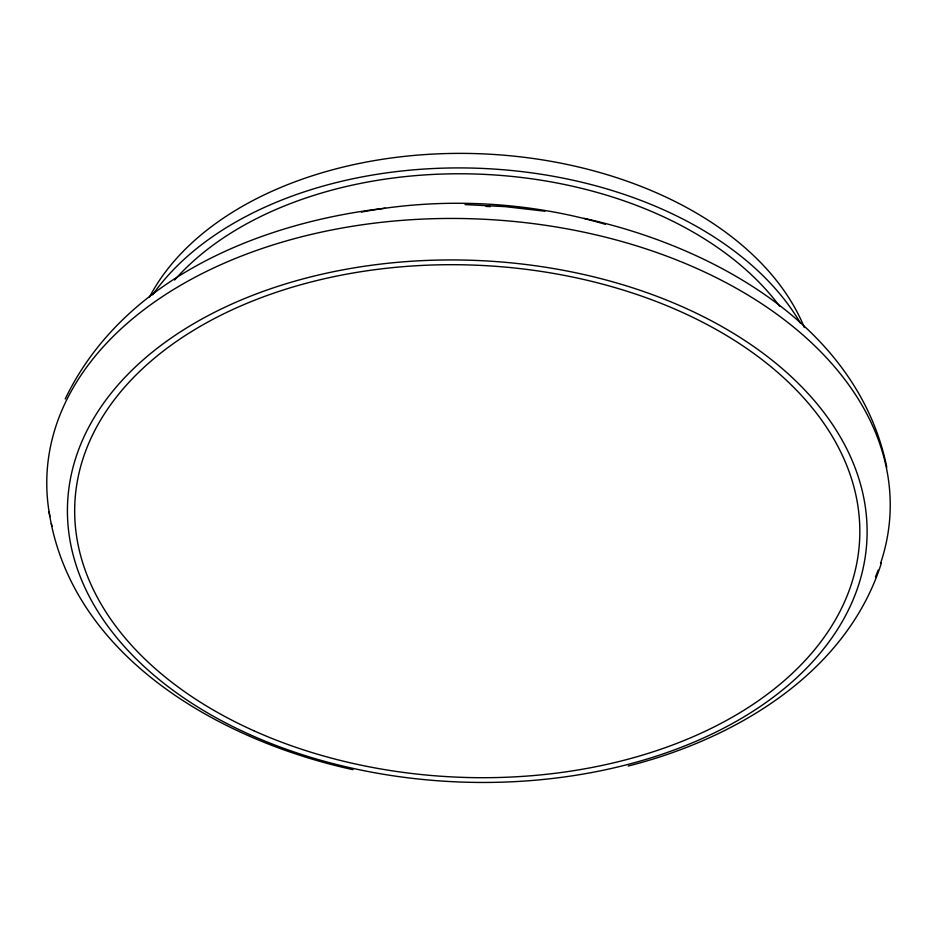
<?xml version="1.0" encoding="UTF-8"?>
<svg xmlns="http://www.w3.org/2000/svg" width="937" height="937" viewBox="0 0 937 937"><rect width="100%" height="100%" fill="white"/><g stroke="black" fill="none" stroke-linecap="round" stroke-linejoin="round"><path stroke-width="1.41" d="M881.377 563.078C846.263 673.68 734.901 739 628.2 766.044M65.215 398.975C122.829 278.898 259.818 222.502 385.294 208.201M465.021 204.582L505.137 206.632L544.912 211.223M583.974 218.333C713.584 246.724 858.093 326.463 886.777 467.282M353.026 769.675C221.284 740.944 71.575 657.516 49.075 511.813M49.895 516.568A421.978 275.173 2.6 0 1 488.06 219.469A421.978 275.173 2.6 0 1 880.546 563.406M878.121 570.188A421.978 275.173 2.6 0 1 875.439 576.911M51.992 526.36A421.978 275.173 2.6 0 1 51.336 523.56M486.045 206.398A400.087 260.896 2.6 0 1 490.32 206.632M361.413 212.09A351.504 229.214 2.6 0 1 605.396 224.318M152.649 294.804A351.504 229.214 2.6 0 1 482.532 168.437A351.504 229.214 2.6 0 1 800.561 323.324M149.51 297.017A342.52 223.357 2.6 0 1 484.605 153.949A342.52 223.357 2.6 0 1 804.368 327.587M174.598 280.011A342.52 223.357 2.6 0 1 482.051 174.27A342.52 223.357 2.6 0 1 779.736 306.376M249.781 734.585A400.087 260.896 2.6 0 0 866.584 545.053A400.087 260.896 2.6 0 0 285.434 283.958A400.087 260.896 2.6 0 0 249.781 734.585M253.74 730.708A392.802 256.141 2.6 0 0 859.311 544.62A392.802 256.141 2.6 0 0 288.737 288.28A392.802 256.141 2.6 0 0 253.74 730.708"/></g></svg>
